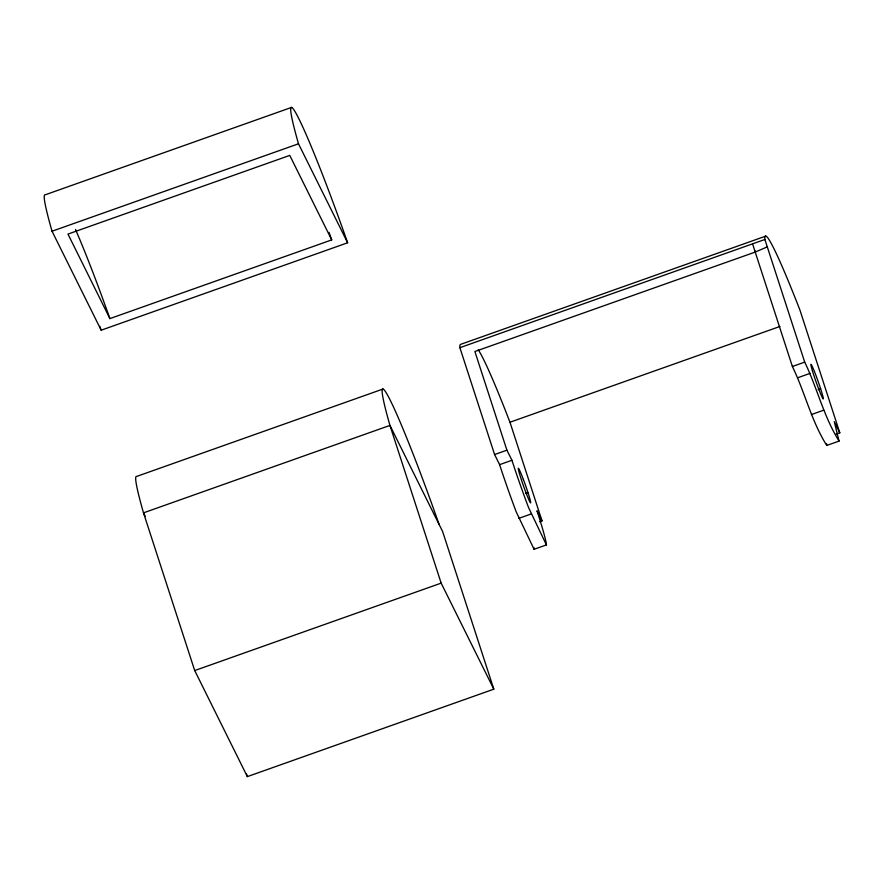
<?xml version="1.0" encoding="UTF-8"?>
<svg xmlns="http://www.w3.org/2000/svg" width="884" height="884" viewBox="0 0 884 884"><rect width="100%" height="100%" fill="white"/><g stroke="black" fill="none" stroke-linecap="round" stroke-linejoin="round"><path stroke-width="1.33" d="M765.666 236.15L460.674 344.351A154.402 8.796 70.5 0 0 459.89 347.677L494.598 454.553L499.615 464.652A65.482 3.724 70.5 0 0 516.212 511.869L534.08 549.284L546.411 544.92L528.533 507.504A65.482 3.724 70.5 0 1 511.935 460.277L506.919 450.177L474.885 351.523L755.223 252.073L767.279 246.879M291.632 107.384L45.183 194.823A138.379 7.879 70.5 0 0 52.034 231.232L101.174 330.207L347.633 242.78A138.379 7.879 70.5 0 0 298.858 118.754A138.379 7.879 70.5 0 0 298.494 143.794L347.633 242.78M52.034 231.232L298.494 143.794M331.71 239.907L289.764 155.407L67.957 234.094L109.903 318.605L331.71 239.907A121.174 6.895 70.5 0 0 329.014 232.337M459.89 347.677L764.881 239.476A154.402 8.796 70.5 0 1 799.976 310.185L839.8 432.817L836.098 434.132M383.092 389.004L136.633 476.443A138.379 7.879 70.5 0 0 143.495 512.853L194.712 670.558L247.354 776.616L493.813 689.177L442.597 531.472L389.943 425.414A138.379 7.879 70.5 0 1 390.308 400.386A138.379 7.879 70.5 0 1 439.083 524.4M478.222 349.788A146.821 8.365 70.5 0 1 504.742 408.828L509.98 422.232L779.942 326.461M494.598 454.553L506.919 450.177M499.615 464.652L511.935 460.277M792.384 366.495L804.705 362.12C817.258 387.954 823.612 416.486 839.071 441.094L826.75 445.459C811.291 420.85 804.937 392.33 792.384 366.495L752.549 243.851M797.932 377.678L810.252 373.302M525.516 493.471L527.98 492.598M818.175 389.645L820.639 388.772M518.742 518.378L531.063 514.002M811.401 414.552L823.722 410.176M539.549 521.748L542.014 520.875L509.98 422.232M194.712 670.558L441.16 583.131L493.813 689.177M839.8 432.817L834.253 421.635L839.071 441.094M542.014 520.875L536.997 510.775A65.482 3.724 70.5 0 1 546.268 543.207L546.411 544.92M145.319 516.521L143.495 512.853L389.943 425.414L441.16 583.131M764.881 239.476L804.705 362.12M246.514 774.008L247.354 776.616M826.606 443.757L826.75 445.459M533.936 547.583L534.08 549.284M755.19 251.023L755.223 252.073M99.815 326.351A138.379 7.879 70.5 0 1 101.174 330.207M75.483 229.486A121.174 6.895 70.5 0 1 109.903 318.605M523.328 479.371L521.781 475.404A18.332 1.039 70.5 0 0 518.278 468.332L518.367 469.371A18.332 1.039 70.5 0 0 525.604 491.681A18.332 1.039 70.5 0 0 530.566 501.681A18.332 1.039 70.5 0 0 523.328 479.371M812.418 370.794A18.332 1.039 70.5 0 0 822.982 398.761A18.332 1.039 70.5 0 0 815.987 375.545A18.332 1.039 70.5 0 0 812.418 370.794"/></g></svg>
